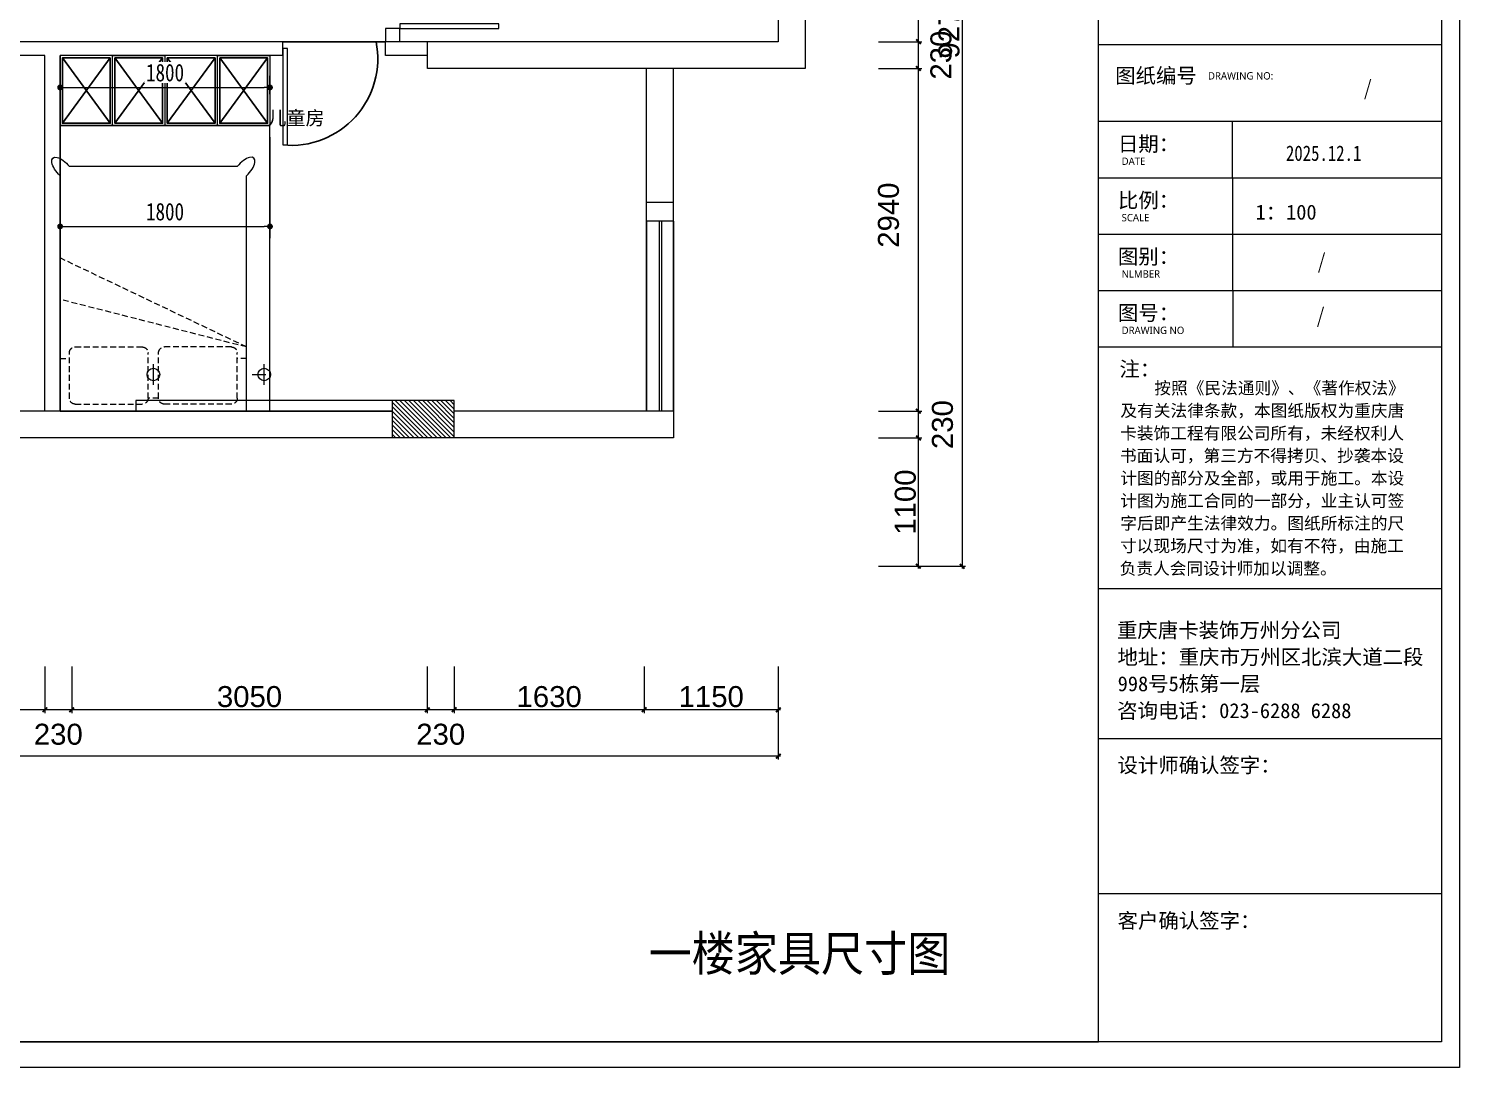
# Model space of a CAD drawing. Header units: millimetres. Extents: x 2919 to 27402, y 1359 to 40342.
# Drawn here: x 15131 to 27402, y 23410 to 32323 of the extents above; entities that cross this region are included whole.
import ezdxf
from ezdxf.enums import TextEntityAlignment as Align

# ---------------------------------------------------------------- set-up
doc = ezdxf.new("R2010")
doc.units = ezdxf.units.MM
doc.linetypes.add('DASHED', pattern=[0.75, 0.5, -0.25])
for name, color, linetype in [('1', 1, 'Continuous'), ('2.TXV-活动家具外线', 51, 'Continuous'), ('Chen_活动家具', 51, 'Continuous'), ('DIM', 1, 'Continuous'), ('FF-FURN', 51, 'Continuous'), ('W-文字', 30, 'Continuous')]:
    doc.layers.add(name, color=color, linetype=linetype)
doc.layers.add('填充', color=250, linetype='Continuous', lineweight=30)
doc.layers.add('文字', color=3, linetype='Continuous', lineweight=13)
doc.styles.get("Standard").update_dxf_attribs({"font": 'arial.ttf'})
doc.styles.add('图框－雅黑', font='')
doc.styles.add('家具内标注', font='simhei.ttf', dxfattribs={"height": 140})
doc.styles.add('黑体', font='simhei.ttf', dxfattribs={"width": 0.8})
doc.styles.get('图框－雅黑').set_extended_font_data('Microsoft YaHei')
doc.dimstyles.new('小汪专用平面标注', dxfattribs={"dimtxt": 150, "dimasz": 50, "dimexe": 100, "dimexo": 0, "dimgap": 50, "dimtad": 1, "dimdec": 0, "dimtxsty": '黑体', "dimblk": 'DOT', "dimcen": 50, "dimdle": 100, "dimclrd": 44, "dimclre": 44, "dimclrt": 51, "dimadec": 0, "dimazin": 0, "dimtfac": 1, "dimtdec": 0, "dimtmove": 1, "dimatfit": 3, "dimldrblk": 'DOT', "dimfxl": 0, "dimlwd": -1, "dimarcsym": 0})
doc.dimstyles.new('爱', dxfattribs={"dimtxt": 180, "dimasz": 40, "dimexe": 30, "dimexo": 30, "dimgap": 20, "dimtad": 1, "dimdec": 0, "dimdsep": 46, "dimtxsty": 'Standard', "dimblk": 'ARCHTICK', "dimcen": 2.5, "dimdle": 20, "dimclrd": 3, "dimclre": 3, "dimclrt": 3, "dimadec": 0, "dimazin": 0, "dimtfac": 1, "dimtdec": 0, "dimtmove": 2, "dimatfit": 3, "dimldrblk": 'OPEN90', "dimfxl": 0, "dimarcsym": 0})

# ---------------------------------------------------------------- blocks, each defined once
blk = doc.blocks.new('4a78gf4t8h7y4u874i78478o478op[pp[[p[[')
at = {"layer": 'DIM', "color": 152, "linetype": 'ByBlock'}
for p, q in [((420, 0), (420, -290.47)), ((417.37, -2.51), (417.37, -286.68)), ((96.27, -286.68), (366.93, -286.68)), ((417.37, -286.68), (96.27, -286.68)), ((420, -290.47), (0, -290.47))]:
    blk.add_line(p, q, dxfattribs=at)
at = {"layer": 'DIM', "color": 152}
for p, q in [((366.93, -286.68), (366.93, -2.51)), ((417.37, -139.97), (366.93, -139.97)), ((417.37, -151.26), (366.93, -151.26)), ((386.57, -151.26), (386.67, -184.45)), ((417.37, -159.56), (366.93, -159.56)), ((417.37, -167.85), (366.93, -167.85)), ((417.37, -176.15), (366.93, -176.15)), ((417.37, -184.45), (366.93, -184.45)), ((366.93, -219.98), (417.37, -219.98)), ((366.93, -242.04), (417.37, -242.04)), ((417.37, -264.93), (366.93, -264.93))]:
    blk.add_line(p, q, dxfattribs=at)
at = {"layer": 'DIM', "color": 152, "lineweight": -3, "style": '黑体'}
for s, height, p in [('图纸编号', 2.2, (369.36, -145.59)), ('1：100', 2.2, (390.01, -165.68)), ('    按照《民法通则》、《著作权法》', 1.8013, (370.22, -191.37)), ('及有关法律条款，本图纸版权为重庆唐', 1.8013, (370.13, -194.7)), ('卡装饰工程有限公司所有，未经权利人', 1.8013, (370.09, -198.02)), ('书面认可，第三方不得拷贝、抄袭本设', 1.8013, (370.07, -201.33)), ('计图的部分及全部，或用于施工。本设', 1.8013, (370.12, -204.64)), ('计图为施工合同的一部分，业主认可签', 1.8013, (370.12, -207.96)), ('字后即产生法律效力。图纸所标注的尺', 1.8013, (370.11, -211.28)), ('寸以现场尺寸为准，如有不符，由施工', 1.8013, (370.08, -214.6)), ('负责人会同设计师加以调整。', 1.8013, (370.02, -217.92)), ('重庆唐卡装饰万州分公司', 2.2001, (369.63, -227.21)), ('地址：重庆市万州区北滨大道二段', 2.2001, (369.7, -231.16)), ('998号5栋第一层', 2.2, (369.73, -235.1)), ('咨询电话：023-6288 6288', 2.2001, (369.66, -239.06)), ('设计师确认签字：', 2.2, (369.7, -247.08)), ('客户确认签字：', 2.2, (369.72, -269.97))]:
    blk.add_text(s, height=height, dxfattribs=at).set_placement(p)
at = {"layer": 'DIM', "color": 152}
for s, height, style, p in [('DRAWING NO:', 1.0808, '图框－雅黑', (383.02, -145.06)), (' 日期：', 2.2, '黑体', (368.27, -155.63)), ('DATE', 1.081, '图框－雅黑', (370.31, -157.63)), (' 比例：', 2.2, '黑体', (368.27, -163.94)), ('SCALE', 1.081, '图框－雅黑', (370.31, -165.93)), (' 图别：', 2.2, '黑体', (368.27, -172.22)), ('NLMBER', 1.081, '图框－雅黑', (370.31, -174.22)), (' 图号：', 2.2, '黑体', (368.27, -180.51)), ('DRAWING NO', 1.081, '图框－雅黑', (370.31, -182.52)), ('注：', 2.2, '黑体', (369.99, -188.77))]:
    blk.add_text(s, height=height, dxfattribs=dict(at, style=style)).set_placement(p)
blk = doc.blocks.new('sghsh')
at = {"layer": 'W-文字', "color": 30, "attachment_point": 5, "style": '家具内标注'}
for s, insert, char_height in [('\\A1;卫生间', (99639, -1702), 120), ('\\A1;Secondary defense', (99642, -1873), 80), ('\\A1;Living room', (93781, -2097), 80), ('\\A1;次 卧', (103642, -2075), 120), ('\\A1;客 厅', (93781, -2295), 120), ('\\A1;Second bedroom', (103641, -2274), 80), ('\\A1;{\\H0.85714x;过 道} ', (100421, -3301), 140), ('\\A1;Aisle', (100421, -3499), 80), ('\\A1;杂物间', (97715, -4528), 120), ('\\A1;儿童房', (100587, -4528), 120), ('\\A1;厨房', (93588, -6239), 120), ('\\A1;Kitchen', (93587, -6425), 80)]:
    blk.add_mtext(s, dxfattribs=dict(at, insert=insert, char_height=char_height))
blk = doc.blocks.new('DGHDFHJ')
at = {"color": 51, "linetype": 'ByBlock'}
for p, q in [((1447104, -58651), (1445504, -58651)), ((1445504, -58651), (1445504, -60670)), ((1447104, -58651), (1447104, -60670)), ((1447024, -60751), (1445584, -60751))]:
    blk.add_line(p, q, dxfattribs=at)
at = {"color": 55, "linetype": 'DASHED', "ltscale": 100}
for p, q in [((1445584, -58761), (1445584, -59151)), ((1445634, -58711), (1446209, -58711)), ((1446259, -58761), (1446259, -59151)), ((1446349, -58761), (1446259, -58761)), ((1446349, -58761), (1446349, -59151)), ((1446974, -58711), (1446399, -58711)), ((1447024, -58761), (1447024, -59151)), ((1445504, -59101), (1445584, -59101)), ((1447104, -59101), (1447024, -59101)), ((1447104, -59201), (1445504, -59609)), ((1447104, -59201), (1445504, -59965)), ((1445634, -59201), (1446209, -59201)), ((1446974, -59201), (1446399, -59201))]:
    blk.add_line(p, q, dxfattribs=at)
for centre, start, end in [((1445634, -58761), 90, 180), ((1446209, -58761), 0, 90), ((1446399, -58761), 90, 180), ((1446974, -58761), 0, 90), ((1445634, -59151), 180, 270), ((1446209, -59151), 270, 0), ((1446399, -59151), 180, 270), ((1446974, -59151), 270, 0)]:
    blk.add_arc(centre, 50, start, end, dxfattribs=at)
at = {"color": 51, "linetype": 'ByBlock'}
blk.add_ellipse((1445530, -60726), major_axis=(-86.6, -96.3), ratio=0.444659, start_param=4.518793, end_param=7.994685, dxfattribs=at)
at = {"color": 51, "linetype": 'ByBlock', "extrusion": (0, 0, -1)}
blk.add_ellipse((1447079, -60726), major_axis=(86.6, -96.3), ratio=0.444659, start_param=4.518793, end_param=7.994685, dxfattribs=at)
blk = doc.blocks.new('sghdj')
at = {"color": 6}
blk.add_line((99373, -4597), (101173, -4597), dxfattribs=at)
at = {"layer": '2.TXV-活动家具外线', "color": 55, "linetype": 'ByBlock'}
for p, q in [((100174, -6822), (100174, -6644)), ((101021, -6734), (101138, -6734)), ((101124, -6822), (101124, -6644))]:
    blk.add_line(p, q, dxfattribs=at)
for centre in [(100174, -6733), (101124, -6733)]:
    blk.add_circle(centre, 54.1, dxfattribs=at)
at = {"layer": 'Chen_活动家具'}
for points in [[(102287, -3765), (103137, -3765), (103137, -3723), (102287, -3723)], [(101283, -3937), (101283, -4763), (101325, -4763), (101325, -3937)]]:
    blk.add_lwpolyline(points, close=True, dxfattribs=at)
at = {"layer": 'FF-FURN'}
for points in [[(99823, -3997), (99373, -3997), (99373, -4597), (99823, -4597)], [(99823, -3997), (100273, -3997), (100273, -4597), (99823, -4597)], [(100723, -3997), (100273, -3997), (100273, -4597), (100723, -4597)], [(100723, -3997), (101173, -3997), (101173, -4597), (100723, -4597)], [(101173, -4597), (99373, -4597), (99373, -7047), (101173, -7047)]]:
    blk.add_lwpolyline(points, close=True, dxfattribs=at)
at = {"layer": '填充', "ltscale": 100}
for p, q in [((99393, -4577), (99803, -4017)), ((99803, -4577), (99393, -4017)), ((100253, -4577), (99843, -4017)), ((99843, -4577), (100253, -4017)), ((100293, -4577), (100703, -4017)), ((100703, -4577), (100293, -4017)), ((101153, -4577), (100743, -4017)), ((100743, -4577), (101153, -4017))]:
    blk.add_line(p, q, dxfattribs=at)
for points in [[(99803, -4017), (99393, -4017), (99393, -4577), (99803, -4577)], [(99843, -4017), (100253, -4017), (100253, -4577), (99843, -4577)], [(100703, -4017), (100293, -4017), (100293, -4577), (100703, -4577)], [(100743, -4017), (101153, -4017), (101153, -4577), (100743, -4577)]]:
    blk.add_lwpolyline(points, close=True, dxfattribs=at)
blk.add_arc((101354, -4023), 744, 264.5531, 11.2642, dxfattribs=at)
at = {"layer": 'FF-FURN', "xscale": -1, "rotation": 180}
blk.add_blockref('DGHDFHJ', (-1346131, -65698), dxfattribs=at)
blk = doc.blocks.new('_ArchTick')
at = {"color": 0, "linetype": 'ByBlock', "const_width": 0.4}
blk.add_lwpolyline([(-0.5, -0.5), (0.5, 0.5)], dxfattribs=at)
blk = doc.blocks.new('*D70')
at = {"color": 3, "lineweight": -2, "ltscale": 100, "transparency": 16777216}
for p, q in [((104383, -25933), (104383, -26335)), ((105533, -25933), (105533, -26335)), ((105553, -26305), (104363, -26305))]:
    blk.add_line(p, q, dxfattribs=at)
at = {"layer": 'Defpoints', "color": 0, "ltscale": 100, "transparency": 16777216}
for p in [(104383, -25903), (105533, -25903), (104383, -26305)]:
    blk.add_point(p, dxfattribs=at)
at = {"color": 3, "lineweight": -2, "ltscale": 100, "transparency": 16777216, "xscale": 40, "yscale": 40, "zscale": 40, "rotation": 180}
blk.add_blockref('_ArchTick', (104383, -26305), dxfattribs=at)
at = {"color": 3, "lineweight": -2, "ltscale": 100, "transparency": 16777216, "xscale": 40, "yscale": 40, "zscale": 40}
blk.add_blockref('_ArchTick', (105533, -26305), dxfattribs=at)
at = {"color": 3, "ltscale": 100, "transparency": 16777216, "insert": (104958, -26193), "char_height": 180, "attachment_point": 5}
blk.add_mtext('1150', dxfattribs=at)
blk = doc.blocks.new('_Open90')
at = {"color": 0, "linetype": 'ByBlock', "lineweight": -2}
for p, q in [((0, 0), (-1, 0)), ((-0.5, 0.5), (0, 0)), ((0, 0), (-0.5, -0.5))]:
    blk.add_line(p, q, dxfattribs=at)
blk = doc.blocks.new('*D71')
at = {"color": 3, "lineweight": -2, "ltscale": 100, "transparency": 16777216}
for p, q in [((102753, -25933), (102753, -26335)), ((104383, -25933), (104383, -26335)), ((104403, -26305), (102733, -26305))]:
    blk.add_line(p, q, dxfattribs=at)
at = {"layer": 'Defpoints', "color": 0, "ltscale": 100, "transparency": 16777216}
for p in [(102753, -25903), (104383, -25903), (102753, -26305)]:
    blk.add_point(p, dxfattribs=at)
at = {"color": 3, "lineweight": -2, "ltscale": 100, "transparency": 16777216, "xscale": 40, "yscale": 40, "zscale": 40, "rotation": 180}
blk.add_blockref('_ArchTick', (102753, -26305), dxfattribs=at)
at = {"color": 3, "lineweight": -2, "ltscale": 100, "transparency": 16777216, "xscale": 40, "yscale": 40, "zscale": 40}
blk.add_blockref('_ArchTick', (104383, -26305), dxfattribs=at)
at = {"color": 3, "ltscale": 100, "transparency": 16777216, "insert": (103568, -26193), "char_height": 180, "attachment_point": 5}
blk.add_mtext('1630', dxfattribs=at)
blk = doc.blocks.new('*D72')
at = {"color": 3, "lineweight": -2, "ltscale": 100, "transparency": 16777216}
for p, q in [((102523, -25933), (102523, -26335)), ((102753, -25933), (102753, -26335)), ((102773, -26305), (102503, -26305))]:
    blk.add_line(p, q, dxfattribs=at)
at = {"layer": 'Defpoints', "color": 0, "ltscale": 100, "transparency": 16777216}
for p in [(102523, -25903), (102753, -25903), (102523, -26305)]:
    blk.add_point(p, dxfattribs=at)
at = {"color": 3, "lineweight": -2, "ltscale": 100, "transparency": 16777216, "xscale": 40, "yscale": 40, "zscale": 40, "rotation": 180}
blk.add_blockref('_ArchTick', (102523, -26305), dxfattribs=at)
at = {"color": 3, "lineweight": -2, "ltscale": 100, "transparency": 16777216, "xscale": 40, "yscale": 40, "zscale": 40}
blk.add_blockref('_ArchTick', (102753, -26305), dxfattribs=at)
at = {"color": 3, "ltscale": 100, "transparency": 16777216, "insert": (102638, -26516), "char_height": 180, "attachment_point": 5}
blk.add_mtext('230', dxfattribs=at)
blk = doc.blocks.new('*D73')
at = {"color": 3, "lineweight": -2, "ltscale": 100, "transparency": 16777216}
for p, q in [((99473, -25933), (99473, -26335)), ((102523, -25933), (102523, -26335)), ((102543, -26305), (99453, -26305))]:
    blk.add_line(p, q, dxfattribs=at)
at = {"layer": 'Defpoints', "color": 0, "ltscale": 100, "transparency": 16777216}
for p in [(99473, -25903), (102523, -25903), (99473, -26305)]:
    blk.add_point(p, dxfattribs=at)
at = {"color": 3, "lineweight": -2, "ltscale": 100, "transparency": 16777216, "xscale": 40, "yscale": 40, "zscale": 40, "rotation": 180}
blk.add_blockref('_ArchTick', (99473, -26305), dxfattribs=at)
at = {"color": 3, "lineweight": -2, "ltscale": 100, "transparency": 16777216, "xscale": 40, "yscale": 40, "zscale": 40}
blk.add_blockref('_ArchTick', (102523, -26305), dxfattribs=at)
at = {"color": 3, "ltscale": 100, "transparency": 16777216, "insert": (100998, -26193), "char_height": 180, "attachment_point": 5}
blk.add_mtext('3050', dxfattribs=at)
blk = doc.blocks.new('*D74')
at = {"color": 3, "lineweight": -2, "ltscale": 100, "transparency": 16777216}
for p, q in [((99243, -25933), (99243, -26335)), ((99473, -25933), (99473, -26335)), ((99493, -26305), (99223, -26305))]:
    blk.add_line(p, q, dxfattribs=at)
at = {"layer": 'Defpoints', "color": 0, "ltscale": 100, "transparency": 16777216}
for p in [(99243, -25903), (99473, -25903), (99243, -26305)]:
    blk.add_point(p, dxfattribs=at)
at = {"color": 3, "lineweight": -2, "ltscale": 100, "transparency": 16777216, "xscale": 40, "yscale": 40, "zscale": 40, "rotation": 180}
blk.add_blockref('_ArchTick', (99243, -26305), dxfattribs=at)
at = {"color": 3, "lineweight": -2, "ltscale": 100, "transparency": 16777216, "xscale": 40, "yscale": 40, "zscale": 40}
blk.add_blockref('_ArchTick', (99473, -26305), dxfattribs=at)
at = {"color": 3, "ltscale": 100, "transparency": 16777216, "insert": (99358, -26516), "char_height": 180, "attachment_point": 5}
blk.add_mtext('230', dxfattribs=at)
blk = doc.blocks.new('*D75')
at = {"color": 3, "lineweight": -2, "ltscale": 100, "transparency": 16777216}
for p, q in [((97683, -25933), (97683, -26335)), ((99243, -25933), (99243, -26335)), ((99263, -26305), (97663, -26305))]:
    blk.add_line(p, q, dxfattribs=at)
at = {"layer": 'Defpoints', "color": 0, "ltscale": 100, "transparency": 16777216}
for p in [(97683, -25903), (99243, -25903), (97683, -26305)]:
    blk.add_point(p, dxfattribs=at)
at = {"color": 3, "lineweight": -2, "ltscale": 100, "transparency": 16777216, "xscale": 40, "yscale": 40, "zscale": 40, "rotation": 180}
blk.add_blockref('_ArchTick', (97683, -26305), dxfattribs=at)
at = {"color": 3, "lineweight": -2, "ltscale": 100, "transparency": 16777216, "xscale": 40, "yscale": 40, "zscale": 40}
blk.add_blockref('_ArchTick', (99243, -26305), dxfattribs=at)
at = {"color": 3, "ltscale": 100, "transparency": 16777216, "insert": (98463, -26193), "char_height": 180, "attachment_point": 5}
blk.add_mtext('1560', dxfattribs=at)
blk = doc.blocks.new('*D80')
at = {"color": 3, "lineweight": -2, "ltscale": 100, "transparency": 16777216}
for p, q in [((90603, -25933), (90603, -26733)), ((105533, -25933), (105533, -26733)), ((90583, -26703), (97718, -26703)), ((105553, -26703), (98418, -26703))]:
    blk.add_line(p, q, dxfattribs=at)
at = {"layer": 'Defpoints', "color": 0, "ltscale": 100, "transparency": 16777216}
for p in [(90603, -25903), (105533, -25903), (105533, -26703)]:
    blk.add_point(p, dxfattribs=at)
at = {"color": 3, "lineweight": -2, "ltscale": 100, "transparency": 16777216, "xscale": 40, "yscale": 40, "zscale": 40, "rotation": 180}
blk.add_blockref('_ArchTick', (90603, -26703), dxfattribs=at)
at = {"color": 3, "lineweight": -2, "ltscale": 100, "transparency": 16777216, "xscale": 40, "yscale": 40, "zscale": 40}
blk.add_blockref('_ArchTick', (105533, -26703), dxfattribs=at)
at = {"color": 3, "ltscale": 100, "transparency": 16777216, "insert": (98068, -26734), "char_height": 180, "attachment_point": 5}
blk.add_mtext('14930', dxfattribs=at)
blk = doc.blocks.new('*D81')
at = {"color": 3, "lineweight": -2, "ltscale": 100, "transparency": 16777216}
for p, q in [((106393, -23973), (106765, -23973)), ((106735, -25093), (106735, -23953)), ((106393, -25073), (106765, -25073))]:
    blk.add_line(p, q, dxfattribs=at)
at = {"layer": 'Defpoints', "color": 0, "ltscale": 100, "transparency": 16777216}
for p in [(106363, -23973), (106735, -23973), (106363, -25073)]:
    blk.add_point(p, dxfattribs=at)
at = {"color": 3, "lineweight": -2, "ltscale": 100, "transparency": 16777216, "xscale": 40, "yscale": 40, "zscale": 40}
for p, rotation in [((106735, -23973), 90), ((106735, -25073), 270)]:
    blk.add_blockref('_ArchTick', p, dxfattribs=dict(at, rotation=rotation))
at = {"color": 3, "ltscale": 100, "transparency": 16777216, "insert": (106623, -24523), "char_height": 180, "attachment_point": 5, "rotation": 90}
blk.add_mtext('1100', dxfattribs=at)
blk = doc.blocks.new('*D82')
at = {"color": 3, "lineweight": -2, "ltscale": 100, "transparency": 16777216}
for p, q in [((106393, -23743), (106765, -23743)), ((106735, -23993), (106735, -23723)), ((106393, -23973), (106765, -23973))]:
    blk.add_line(p, q, dxfattribs=at)
at = {"layer": 'Defpoints', "color": 0, "ltscale": 100, "transparency": 16777216}
for p in [(106363, -23743), (106735, -23743), (106363, -23973)]:
    blk.add_point(p, dxfattribs=at)
at = {"color": 3, "lineweight": -2, "ltscale": 100, "transparency": 16777216, "xscale": 40, "yscale": 40, "zscale": 40}
for p, rotation in [((106735, -23743), 90), ((106735, -23973), 270)]:
    blk.add_blockref('_ArchTick', p, dxfattribs=dict(at, rotation=rotation))
at = {"color": 3, "ltscale": 100, "transparency": 16777216, "insert": (106942, -23858), "char_height": 180, "attachment_point": 5, "rotation": 90}
blk.add_mtext('230', dxfattribs=at)
blk = doc.blocks.new('*D83')
at = {"color": 3, "lineweight": -2, "ltscale": 100, "transparency": 16777216}
for p, q in [((106393, -20803), (106765, -20803)), ((106735, -23763), (106735, -20783)), ((106393, -23743), (106765, -23743))]:
    blk.add_line(p, q, dxfattribs=at)
at = {"layer": 'Defpoints', "color": 0, "ltscale": 100, "transparency": 16777216}
for p in [(106363, -20803), (106735, -20803), (106363, -23743)]:
    blk.add_point(p, dxfattribs=at)
at = {"color": 3, "lineweight": -2, "ltscale": 100, "transparency": 16777216, "xscale": 40, "yscale": 40, "zscale": 40}
for p, rotation in [((106735, -20803), 90), ((106735, -23743), 270)]:
    blk.add_blockref('_ArchTick', p, dxfattribs=dict(at, rotation=rotation))
at = {"color": 3, "ltscale": 100, "transparency": 16777216, "insert": (106479, -22061), "char_height": 180, "attachment_point": 5, "rotation": 90}
blk.add_mtext('2940', dxfattribs=at)
blk = doc.blocks.new('*D84')
at = {"color": 3, "lineweight": -2, "ltscale": 100, "transparency": 16777216}
for p, q in [((106393, -20573), (106765, -20573)), ((106735, -20823), (106735, -20553)), ((106393, -20803), (106765, -20803))]:
    blk.add_line(p, q, dxfattribs=at)
at = {"layer": 'Defpoints', "color": 0, "ltscale": 100, "transparency": 16777216}
for p in [(106363, -20573), (106735, -20573), (106363, -20803)]:
    blk.add_point(p, dxfattribs=at)
at = {"color": 3, "lineweight": -2, "ltscale": 100, "transparency": 16777216, "xscale": 40, "yscale": 40, "zscale": 40}
for p, rotation in [((106735, -20573), 90), ((106735, -20803), 270)]:
    blk.add_blockref('_ArchTick', p, dxfattribs=dict(at, rotation=rotation))
at = {"color": 3, "ltscale": 100, "transparency": 16777216, "insert": (106929, -20688), "char_height": 180, "attachment_point": 5, "rotation": 90}
blk.add_mtext('230', dxfattribs=at)
blk = doc.blocks.new('*D85')
at = {"color": 3, "lineweight": -2, "ltscale": 100, "transparency": 16777216}
for p, q in [((106393, -19303), (106765, -19303)), ((106735, -20593), (106735, -19283)), ((106393, -20573), (106765, -20573))]:
    blk.add_line(p, q, dxfattribs=at)
at = {"layer": 'Defpoints', "color": 0, "ltscale": 100, "transparency": 16777216}
for p in [(106363, -19303), (106735, -19303), (106363, -20573)]:
    blk.add_point(p, dxfattribs=at)
at = {"color": 3, "lineweight": -2, "ltscale": 100, "transparency": 16777216, "xscale": 40, "yscale": 40, "zscale": 40}
for p, rotation in [((106735, -19303), 90), ((106735, -20573), 270)]:
    blk.add_blockref('_ArchTick', p, dxfattribs=dict(at, rotation=rotation))
at = {"color": 3, "ltscale": 100, "transparency": 16777216, "insert": (106623, -19938), "char_height": 180, "attachment_point": 5, "rotation": 90}
blk.add_mtext('1270', dxfattribs=at)
blk = doc.blocks.new('*D89')
at = {"color": 3, "lineweight": -2, "ltscale": 100, "transparency": 16777216}
for p, q in [((106393, -15803), (107140, -15803)), ((107110, -15783), (107110, -25093)), ((106393, -25073), (107140, -25073))]:
    blk.add_line(p, q, dxfattribs=at)
at = {"layer": 'Defpoints', "color": 0, "ltscale": 100, "transparency": 16777216}
for p in [(106363, -15803), (106363, -25073), (107110, -25073)]:
    blk.add_point(p, dxfattribs=at)
at = {"color": 3, "lineweight": -2, "ltscale": 100, "transparency": 16777216, "xscale": 40, "yscale": 40, "zscale": 40}
for p, rotation in [((107110, -15803), 90), ((107110, -25073), 270)]:
    blk.add_blockref('_ArchTick', p, dxfattribs=dict(at, rotation=rotation))
at = {"color": 3, "ltscale": 100, "transparency": 16777216, "insert": (106998, -20438), "char_height": 180, "attachment_point": 5, "rotation": 90}
blk.add_mtext('9270', dxfattribs=at)
blk = doc.blocks.new('_Dot')
at = {"color": 0, "linetype": 'ByBlock', "lineweight": -2}
blk.add_line((-0.5, 0), (-1, 0), dxfattribs=at)
at = {"color": 0, "linetype": 'ByBlock', "const_width": 0.5}
blk.add_lwpolyline([(-0.25, 0, 1), (0.25, 0, 1)], format="xyb", close=True, dxfattribs=at)
blk = doc.blocks.new('*D121')
at = {"color": 44, "lineweight": -2, "transparency": 16777216}
for p, q in [((15401, 31391), (15401, 30525)), ((17201, 31391), (17201, 30525))]:
    blk.add_line(p, q, dxfattribs=at)
at = {"color": 44, "transparency": 16777216}
blk.add_line((15451, 30625), (17151, 30625), dxfattribs=at)
at = {"layer": 'Defpoints', "color": 0, "transparency": 16777216}
for p in [(15401, 31391), (17201, 31391), (17201, 30625)]:
    blk.add_point(p, dxfattribs=at)
at = {"color": 44, "transparency": 16777216, "xscale": 50, "yscale": 50, "zscale": 50, "rotation": 180}
blk.add_blockref('_Dot', (15401, 30625), dxfattribs=at)
at = {"color": 44, "transparency": 16777216, "xscale": 50, "yscale": 50, "zscale": 50}
blk.add_blockref('_Dot', (17201, 30625), dxfattribs=at)
at = {"color": 51, "transparency": 16777216, "insert": (16301, 30751), "char_height": 150, "attachment_point": 5, "style": '黑体', "bg_fill": 3, "box_fill_scale": 1.1, "bg_fill_color": 256, "bg_fill_true_color": 13158600, "bg_fill_transparency": 0}
blk.add_mtext('1800', dxfattribs=at)
blk = doc.blocks.new('*D122')
at = {"color": 44, "lineweight": -2, "transparency": 16777216}
for p, q in [((15401, 31718), (15401, 31918)), ((17201, 31759), (17201, 31918))]:
    blk.add_line(p, q, dxfattribs=at)
at = {"color": 44, "transparency": 16777216}
blk.add_line((15451, 31818), (17151, 31818), dxfattribs=at)
at = {"layer": 'Defpoints', "color": 0, "transparency": 16777216}
for p in [(17201, 31818), (15401, 31718), (17201, 31759)]:
    blk.add_point(p, dxfattribs=at)
at = {"color": 44, "transparency": 16777216, "xscale": 50, "yscale": 50, "zscale": 50, "rotation": 180}
blk.add_blockref('_Dot', (15401, 31818), dxfattribs=at)
at = {"color": 44, "transparency": 16777216, "xscale": 50, "yscale": 50, "zscale": 50}
blk.add_blockref('_Dot', (17201, 31818), dxfattribs=at)
at = {"color": 51, "transparency": 16777216, "insert": (16301, 31944), "char_height": 150, "attachment_point": 5, "style": '黑体', "bg_fill": 3, "box_fill_scale": 1.1, "bg_fill_color": 256, "bg_fill_true_color": 13158600, "bg_fill_transparency": 0}
blk.add_mtext('1800', dxfattribs=at)
blk = doc.blocks.new('sthdyj')
at = {"layer": '填充', "ltscale": 100}
h = blk.add_hatch(dxfattribs=at)
h.set_pattern_fill('ANSI31', color=256, scale=222, style=0)
h.set_pattern_definition([(135, (-125629.043, 402339.866), (19.6222132, 19.6222132), [])])
h.paths.add_polyline_path([(102223.3, -23652.6), (102753.3, -23652.6), (102753.3, -23972.6), (102223.3, -23972.6)])
at = {"ltscale": 100}
for p, q in [((105533.3, -19792.6), (105533.3, -20572.6)), ((105763.3, -19792.6), (105763.3, -20802.6)), ((102163.3, -20460.4), (102163.3, -20572.6)), ((102283.3, -20460.4), (102283.3, -20572.6)), ((101283.3, -20572.6), (98703.3, -20572.6)), ((101283.3, -20692.6), (101283.3, -20572.6)), ((102163.3, -20692.6), (102163.3, -20572.6)), ((102523.3, -20802.6), (102523.3, -20572.6)), ((105533.3, -20572.6), (102523.3, -20572.6)), ((99243.3, -20692.6), (98703.3, -20692.6)), ((99243.3, -23742.6), (99243.3, -20692.6)), ((101283.3, -20692.6), (99373.3, -20692.6)), ((99373.3, -23742.6), (99373.3, -20692.6)), ((102753.3, -20802.6), (102523.3, -20802.6)), ((105763.3, -20802.6), (102753.3, -20802.6)), ((104633.3, -21952.6), (104403.3, -21952.6)), ((104633.3, -22112.6), (104633.3, -21952.6)), ((104633.3, -22112.6), (104403.3, -22112.6)), ((102753.3, -23652.6), (102223.3, -23652.6)), ((102223.3, -23972.6), (102223.3, -23652.6)), ((102753.3, -23972.6), (102753.3, -23652.6)), ((100058.1, -23742.6), (98883.3, -23742.6)), ((102223.3, -23742.6), (100058.1, -23742.6)), ((104633.3, -23742.6), (102753.3, -23742.6)), ((104633.3, -23742.6), (104633.3, -23972.6)), ((104633.3, -23972.6), (98883.3, -23972.6))]:
    blk.add_line(p, q, dxfattribs=at)
at = {"color": 255}
for p, q in [((102283.3, -20460.4), (102163.3, -20460.4)), ((102523.3, -20572.6), (102163.3, -20572.6)), ((102523.3, -20692.6), (102163.3, -20692.6))]:
    blk.add_line(p, q, dxfattribs=at)
at = {"color": 1}
blk.add_line((104403.3, -22112.6), (104403.3, -20802.6), dxfattribs=at)
at = {"color": 255}
blk.add_lwpolyline([(100023.3, -23742.6), (102223.3, -23742.6), (102223.3, -23652.6), (100023.3, -23652.6)], close=True, dxfattribs=at)
at = {"layer": '1', "ltscale": 100}
for p, q in [((104633.3, -21952.6), (104633.3, -20802.6)), ((104513.7, -23742.6), (104513.7, -22112.6)), ((104533.7, -23742.6), (104533.7, -22112.6))]:
    blk.add_line(p, q, dxfattribs=at)
at = {"layer": '填充', "ltscale": 100}
for p, q in [((101283.3, -20572.6), (102163.3, -20572.6)), ((104403.3, -22112.6), (104403.3, -23742.6)), ((104633.3, -22112.6), (104633.3, -23742.6))]:
    blk.add_line(p, q, dxfattribs=at)
at = {"color": 3, "ltscale": 100}
for base, p1, p2, angle, picture, middle in [((107109.6, -25072.6), (106363.3, -15802.6), (106363.3, -25072.6), 90, '*D89', (106997.7, -20437.6)), ((106734.6, -19302.6), (106363.3, -20572.6), (106363.3, -19302.6), 270, '*D85', (106622.7, -19937.6)), ((106734.6, -23972.6), (106363.3, -25072.6), (106363.3, -23972.6), 270, '*D81', (106622.7, -24522.6)), ((97683.3, -26304.6), (99243.3, -25902.6), (97683.3, -25902.6), 180, '*D75', (98463.3, -26192.7)), ((99473.3, -26304.6), (102523.3, -25902.6), (99473.3, -25902.6), 180, '*D73', (100998.3, -26192.7)), ((102753.3, -26304.6), (104383.3, -25902.6), (102753.3, -25902.6), 180, '*D71', (103568.3, -26192.7)), ((104383.3, -26304.6), (105533.3, -25902.6), (104383.3, -25902.6), 180, '*D70', (104958.3, -26192.7))]:
    dim = blk.add_linear_dim(base=base, p1=p1, p2=p2, angle=angle, dimstyle='爱', dxfattribs=at)
    dim.commit()
    dim.dimension.update_dxf_attribs({"geometry": picture, "text_midpoint": middle})
for base, p1, p2, angle, picture, middle in [((106734.6, -20572.6), (106363.3, -20802.6), (106363.3, -20572.6), 270, '*D84', (106929.1, -20687.6)), ((106734.6, -20802.6), (106363.3, -23742.6), (106363.3, -20802.6), 270, '*D83', (106479.1, -22061.1)), ((106734.6, -23742.6), (106363.3, -23972.6), (106363.3, -23742.6), 270, '*D82', (106942.1, -23857.6)), ((105533.3, -26702.6), (90603.3, -25902.6), (105533.3, -25902.6), 180, '*D80', (98068.3, -26733.9)), ((99243.3, -26304.6), (99473.3, -25902.6), (99243.3, -25902.6), 180, '*D74', (99358.3, -26515.7)), ((102523.3, -26304.6), (102753.3, -25902.6), (102523.3, -25902.6), 180, '*D72', (102638.3, -26515.7))]:
    dim = blk.add_linear_dim(base=base, p1=p1, p2=p2, angle=angle, dimstyle='爱', dxfattribs=at)
    dim.commit()
    dim.dimension.update_dxf_attribs({"geometry": picture, "text_midpoint": middle, "dimtype": 128})

msp = doc.modelspace()

# ---------------------------------------------------------------- block references
at = {"color": 6}
for name, p in [('sthdyj', (-83972.5, 52783)), ('sghdj', (-83972.5, 36087.8)), ('sghsh', (-83162.8, 36077, 0))]:
    msp.add_blockref(name, p, dxfattribs=at)

# ---------------------------------------------------------------- texts
at = {"color": 51, "char_height": 132, "attachment_point": 5, "style": '黑体', "bg_fill": 3, "box_fill_scale": 1.1, "bg_fill_color": 256, "bg_fill_true_color": 13158600, "bg_fill_transparency": 0}
for insert in [(26220.4, 30310.9), (26211.6, 29844.5)]:
    msp.add_mtext('/', dxfattribs=dict(at, insert=insert))
at = {"layer": '文字', "style": '黑体', "width": 0.9}
msp.add_text('一楼家具尺寸图', height=301.16, dxfattribs=at).set_placement((23036.3, 24236.4), align=Align.RIGHT)

# ---------------------------------------------------------------- next in the draw order: block references
at = {"layer": 'DIM', "xscale": 58.29279913964817, "yscale": 58.29279913964817, "zscale": 58.29279913964817}
msp.add_blockref('4a78gf4t8h7y4u874i78478o478op[pp[[p[[', (2918.9, 40341.7), dxfattribs=at)

# ---------------------------------------------------------------- next in the draw order: texts
at = {"color": 51, "char_height": 132, "attachment_point": 5, "style": '黑体', "bg_fill": 3, "box_fill_scale": 1.1, "bg_fill_color": 256, "bg_fill_true_color": 13158600, "bg_fill_transparency": 0}
for s, insert in [('/', (26616.4, 31798.1)), ('2025.12.1', (26238, 31252.5)), ('/', (26220.4, 30310.9)), ('/', (26211.6, 29844.5))]:
    msp.add_mtext(s, dxfattribs=dict(at, insert=insert))

# ---------------------------------------------------------------- next in the draw order: dimensions: what is measured, and where the dimension line sits
at = {"color": 250}
for base, p1, p2, picture, middle in [((17200.8, 31818.4), (15400.8, 31718.3), (17200.8, 31759), '*D122', (16300.8, 31944.2)), ((17200.8, 30625.3), (15400.8, 31390.9), (17200.8, 31390.9), '*D121', (16300.8, 30751.1))]:
    dim = msp.add_linear_dim(base=base, p1=p1, p2=p2, dimstyle='小汪专用平面标注', dxfattribs=at)
    dim.commit()
    dim.dimension.update_dxf_attribs({"geometry": picture, "text_midpoint": middle})

doc.saveas('drawing.dxf')
